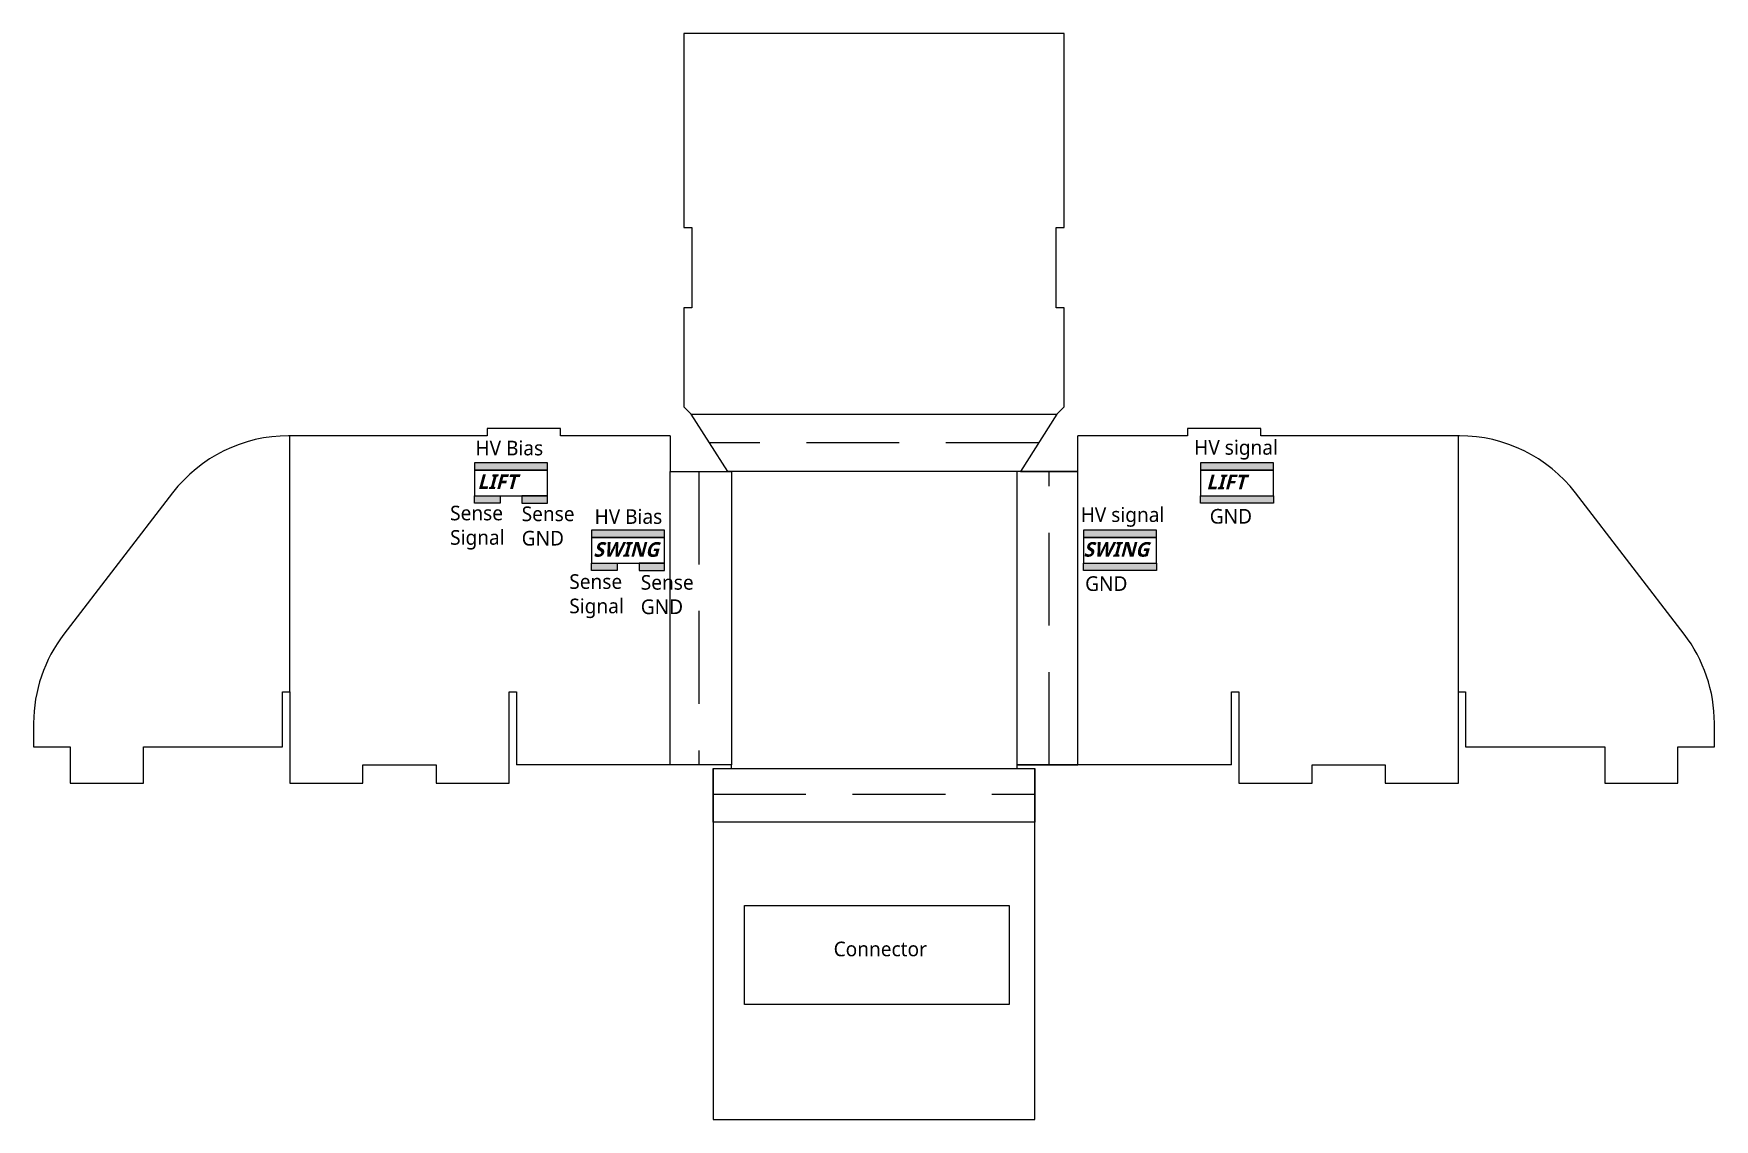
# Model space of a CAD drawing. Header units: millimetres. Extents: x 1.8 to 24.7, y 2 to 16.8.
import ezdxf

# ---------------------------------------------------------------- set-up
doc = ezdxf.new("R2010")
doc.units = ezdxf.units.MM
doc.linetypes.add('CENTERX2', pattern=[20.32, 12.7, -2.54, 2.54, -2.54])
doc.linetypes.add('HIDDEN', pattern=[1.905, 1.27, -0.635])
for name, color, linetype in [('connections', 30, 'Continuous'), ('fold', 92, 'Continuous'), ('Labels', 20, 'Continuous')]:
    doc.layers.add(name, color=color, linetype=linetype)

msp = doc.modelspace()

# ---------------------------------------------------------------- hatches: boundary and pattern name
at = {"layer": 'connections'}
h = msp.add_hatch(color=256, dxfattribs=at)
h.dxf.hatch_style = 1
h.paths.add_polyline_path([(8.785, 10.963), (7.785, 10.963), (7.785, 10.863), (8.785, 10.863)])
h.paths.add_polyline_path([(10.385, 10.043), (9.385, 10.043), (9.385, 9.943), (10.385, 9.943)])
h = msp.add_hatch(color=256, dxfattribs=at)
h.dxf.hatch_style = 1
h.paths.add_polyline_path([(17.109, 10.043), (16.109, 10.043), (16.109, 9.943), (17.109, 9.943)])
h.paths.add_polyline_path([(17.109, 9.593), (16.109, 9.593), (16.109, 9.493), (17.109, 9.493)])
h.paths.add_polyline_path([(18.709, 10.513), (17.709, 10.513), (17.709, 10.413), (18.709, 10.413)])
h.paths.add_polyline_path([(18.709, 10.963), (17.709, 10.963), (17.709, 10.863), (18.709, 10.863)])
h = msp.add_hatch(color=256, dxfattribs=at)
h.dxf.hatch_style = 1
h.paths.add_polyline_path([(8.135, 10.513), (7.785, 10.513), (7.785, 10.413), (8.135, 10.413)])
h.paths.add_polyline_path([(8.785, 10.513), (8.435, 10.513), (8.435, 10.413), (8.785, 10.413)])
h.paths.add_polyline_path([(9.735, 9.593), (9.385, 9.593), (9.385, 9.493), (9.735, 9.493)])
h.paths.add_polyline_path([(10.385, 9.593), (10.035, 9.593), (10.035, 9.493), (10.385, 9.493)])

# ---------------------------------------------------------------- linework, layer by layer
at = {"color": 7, "linetype": 'Continuous', "lineweight": 25}
for p, q in [((10.647, 16.83), (10.647, 14.18)), ((15.847, 16.83), (10.647, 16.83)), ((15.847, 14.18), (15.847, 16.83)), ((10.647, 14.18), (10.757, 14.18)), ((10.757, 14.18), (10.757, 13.08)), ((15.737, 14.18), (15.847, 14.18)), ((15.737, 13.08), (15.737, 14.18)), ((10.647, 13.08), (10.647, 11.73)), ((10.757, 13.08), (10.647, 13.08)), ((15.847, 13.08), (15.737, 13.08)), ((15.847, 11.73), (15.847, 13.08)), ((10.647, 11.73), (10.747, 11.63)), ((15.747, 11.63), (15.847, 11.73)), ((11.247, 10.843), (10.747, 11.63)), ((15.747, 11.63), (15.247, 10.843)), ((7.96, 11.333), (5.245, 11.333)), ((7.96, 11.433), (7.96, 11.333)), ((8.96, 11.433), (7.96, 11.433)), ((8.96, 11.333), (8.96, 11.433)), ((10.46, 11.333), (8.96, 11.333)), ((10.46, 11.333), (10.46, 10.843)), ((16.034, 10.843), (16.034, 11.333)), ((17.534, 11.333), (16.034, 11.333)), ((17.534, 11.433), (17.534, 11.333)), ((18.534, 11.433), (17.534, 11.433)), ((18.534, 11.333), (18.534, 11.433)), ((21.249, 11.333), (18.534, 11.333)), ((8.785, 10.863), (7.785, 10.863)), ((7.785, 10.863), (7.785, 10.513)), ((8.785, 10.513), (8.785, 10.863)), ((10.46, 10.843), (11.247, 10.843)), ((15.247, 10.843), (16.034, 10.843)), ((18.709, 10.863), (17.709, 10.863)), ((17.709, 10.863), (17.709, 10.513)), ((18.709, 10.513), (18.709, 10.863)), ((3.659, 10.552), (2.174, 8.622)), ((7.785, 10.513), (8.785, 10.513)), ((17.709, 10.513), (18.709, 10.513)), ((24.319, 8.622), (22.834, 10.552)), ((10.385, 9.943), (9.385, 9.943)), ((9.385, 9.943), (9.385, 9.593)), ((10.385, 9.593), (10.385, 9.943)), ((17.109, 9.943), (16.109, 9.943)), ((16.109, 9.943), (16.109, 9.593)), ((17.109, 9.593), (17.109, 9.943)), ((9.385, 9.593), (10.385, 9.593)), ((16.109, 9.593), (17.109, 9.593)), ((5.16, 7.833), (5.26, 7.833)), ((5.16, 7.083), (5.16, 7.833)), ((5.26, 7.833), (5.26, 6.583)), ((8.26, 7.833), (8.36, 7.833)), ((8.26, 6.583), (8.26, 7.833)), ((8.36, 7.833), (8.36, 6.833)), ((18.134, 7.833), (18.234, 7.833)), ((18.134, 6.833), (18.134, 7.833)), ((18.234, 7.833), (18.234, 6.583)), ((21.234, 7.833), (21.334, 7.833)), ((21.234, 6.583), (21.234, 7.833)), ((21.334, 7.833), (21.334, 7.083)), ((1.76, 7.403), (1.76, 7.083)), ((24.734, 7.083), (24.734, 7.403)), ((1.76, 7.083), (2.26, 7.083)), ((2.26, 7.083), (2.26, 6.583)), ((3.26, 7.083), (5.16, 7.083)), ((3.26, 6.583), (3.26, 7.083)), ((21.334, 7.083), (23.234, 7.083)), ((23.234, 7.083), (23.234, 6.583)), ((24.234, 7.083), (24.734, 7.083)), ((24.234, 6.583), (24.234, 7.083)), ((6.26, 6.833), (7.26, 6.833)), ((6.26, 6.583), (6.26, 6.833)), ((7.26, 6.833), (7.26, 6.583)), ((11.297, 6.833), (8.36, 6.833)), ((11.047, 6.783), (11.047, 1.989)), ((11.047, 6.783), (11.297, 6.783)), ((11.297, 6.783), (11.297, 6.833)), ((18.134, 6.833), (15.197, 6.833)), ((15.197, 6.833), (15.197, 6.783)), ((15.197, 6.783), (15.447, 6.783)), ((15.447, 1.989), (15.447, 6.783)), ((19.234, 6.833), (20.234, 6.833)), ((19.234, 6.583), (19.234, 6.833)), ((20.234, 6.833), (20.234, 6.583)), ((2.26, 6.583), (3.26, 6.583)), ((5.26, 6.583), (6.26, 6.583)), ((7.26, 6.583), (8.26, 6.583)), ((18.234, 6.583), (19.234, 6.583)), ((20.234, 6.583), (21.234, 6.583)), ((23.234, 6.583), (24.234, 6.583)), ((11.047, 1.989), (15.447, 1.989))]:
    msp.add_line(p, q, dxfattribs=at)
at = {"color": 7, "linetype": 'CENTERX2', "lineweight": 18}
for p, q in [((5.26, 7.833), (5.26, 11.333)), ((21.234, 7.833), (21.234, 11.333))]:
    msp.add_line(p, q, dxfattribs=at)
at = {"color": 7, "linetype": 'HIDDEN'}
for p, q in [((15.497, 11.236), (10.997, 11.236)), ((10.853, 10.843), (10.853, 6.833)), ((15.64, 6.833), (15.64, 10.843)), ((11.047, 6.436), (15.447, 6.436))]:
    msp.add_line(p, q, dxfattribs=at)
at = {"color": 7, "linetype": 'Continuous', "lineweight": 25}
for centre, start, end in [((5.245, 9.333), 90, 142.4314), ((21.249, 9.333), 37.5686, 90), ((3.76, 7.403), 142.4314, 180), ((22.734, 7.403), 0, 37.5686)]:
    msp.add_arc(centre, 2, start, end, dxfattribs=at)
at = {"layer": 'connections'}
for points in [[(7.785, 10.863), (8.785, 10.863), (8.785, 10.963), (7.785, 10.963)], [(17.709, 10.863), (18.709, 10.863), (18.709, 10.963), (17.709, 10.963)], [(7.785, 10.513), (8.135, 10.513), (8.135, 10.413), (7.785, 10.413)], [(8.785, 10.513), (8.435, 10.513), (8.435, 10.413), (8.785, 10.413)], [(17.709, 10.513), (18.709, 10.513), (18.709, 10.413), (17.709, 10.413)], [(9.385, 9.943), (10.385, 9.943), (10.385, 10.043), (9.385, 10.043)], [(16.109, 9.943), (17.109, 9.943), (17.109, 10.043), (16.109, 10.043)], [(9.385, 9.593), (9.735, 9.593), (9.735, 9.493), (9.385, 9.493)], [(10.385, 9.593), (10.035, 9.593), (10.035, 9.493), (10.385, 9.493)], [(16.109, 9.593), (17.109, 9.593), (17.109, 9.493), (16.109, 9.493)], [(11.478, 4.914), (15.092, 4.914), (15.092, 3.557), (11.478, 3.557)]]:
    msp.add_lwpolyline(points, close=True, dxfattribs=at)
at = {"layer": 'fold'}
for p, q in [((11.247, 10.843), (10.747, 11.63)), ((10.747, 11.63), (15.747, 11.63)), ((15.747, 11.63), (15.247, 10.843)), ((15.247, 10.843), (11.247, 10.843))]:
    msp.add_line(p, q, dxfattribs=at)
for points in [[(10.46, 10.843), (11.297, 10.843), (11.297, 6.833), (10.46, 6.833)], [(16.034, 10.843), (15.197, 10.843), (15.197, 6.833), (16.034, 6.833)], [(11.047, 6.783), (15.447, 6.783), (15.447, 6.052), (11.047, 6.052)]]:
    msp.add_lwpolyline(points, close=True, dxfattribs=at)

# ---------------------------------------------------------------- texts
at = {"layer": 'Labels', "char_height": 0.2, "attachment_point": 1}
for s, width, heights, insert in [('{\\fSegoe UI|b0|i0|c0|p34;HV Bias}', 1.30385, [0.454], (7.8, 11.265)), ('{\\fSegoe UI|b0|i0|c0|p34;HV signal}', 1.30385, [0.454], (17.624, 11.274)), ('{\\fSegoe UI|b1|i1|c0|p34;LIFT}', 1.30385, [0.454], (7.825, 10.805)), ('{\\fSegoe UI|b1|i1|c0|p34;LIFT}', 1.30385, [0.454], (17.787, 10.802)), ('{\\fSegoe UI|b0|i0|c0|p34;Sense\\PSignal}', 1.18386, [0.762], (7.453, 10.377)), ('{\\fSegoe UI|b0|i0|c0|p34;Sense\\PGND}', 1.18386, [0.762], (8.431, 10.366)), ('{\\fSegoe UI|b0|i0|c0|p34;HV signal}', 1.30385, [0.454], (16.072, 10.355)), ('{\\fSegoe UI|b0|i0|c0|p34;HV Bias}', 1.30385, [0.454], (9.428, 10.329)), ('{\\fSegoe UI|b0|i0|c0|p34;GND}', 1.30385, [0.454], (17.836, 10.332)), ('{\\fSegoe UI|b1|i1|c0|p34;SWING}', 1.30385, [0.454], (9.41, 9.879)), ('{\\fSegoe UI|b1|i1|c0|p34;SWING}', 1.30385, [0.454], (16.109, 9.88)), ('{\\fSegoe UI|b0|i0|c0|p34;Sense\\PSignal}', 1.18386, [0.762], (9.082, 9.44)), ('{\\fSegoe UI|b0|i0|c0|p34;Sense\\PGND}', 1.18386, [0.762], (10.059, 9.429)), ('{\\fSegoe UI|b0|i0|c0|p34;GND}', 1.30385, [0.454], (16.133, 9.412)), ('{\\fSegoe UI|b0|i0|c0|p34;Connector}', 1.30385, [0.454], (12.695, 4.418))]:
    msp.add_mtext_dynamic_manual_height_columns(s, width=width, gutter_width=5, heights=heights, dxfattribs=dict(at, insert=insert))

doc.saveas('drawing.dxf')
